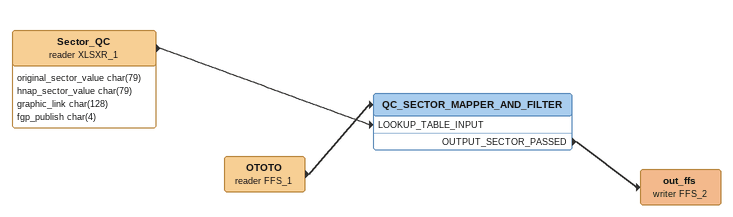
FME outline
Sector_QC (reader XLSXR_1)
    attributes: original_sector_value char(79), hnap_sector_value char(79), graphic_link char(128), fgp_publish char(4)
    -> QC_SECTOR_MAPPER_AND_FILTER [LOOKUP_TABLE_INPUT]
OTOTO (reader FFS_1)
    -> QC_SECTOR_MAPPER_AND_FILTER
QC_SECTOR_MAPPER_AND_FILTER
    OUTPUT_SECTOR_PASSED -> out_ffs (writer FFS_2)
out_ffs (writer FFS_2)
